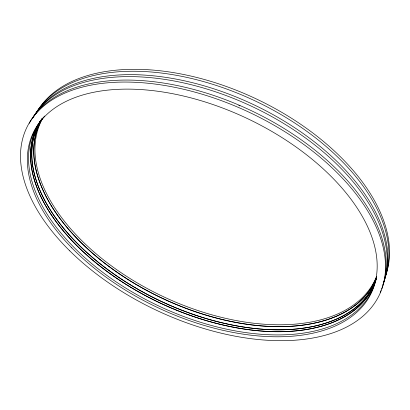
<?xml version="1.0" encoding="UTF-8"?>
<svg xmlns="http://www.w3.org/2000/svg" width="410" height="410" viewBox="0 0 410 410"><rect width="100%" height="100%" fill="white"/><g stroke="black" fill="none" stroke-linecap="round" stroke-linejoin="round"><path stroke-width="0.61" d="M29.248 123.354A194.791 109.547 25.3 0 1 250.105 110.1A194.791 109.547 25.3 0 1 381.613 289.045M380.982 290.562A194.791 109.547 25.3 0 1 380.234 292.248M376.636 276.483A186.704 104.837 25.3 0 1 155.754 304.553A186.704 104.837 25.3 0 1 44.69 116.02M238.789 105.401A188.81 106.774 25.3 0 1 239.963 105.903M376.252 278.785A186.13 105.206 25.3 0 1 158.614 302.329A186.13 105.206 25.3 0 1 41.779 119.105M376.713 277.191A185.781 105.426 25.3 0 1 160.889 301.237A185.781 105.426 25.3 0 1 41.692 119.228A185.781 105.426 25.3 0 0 159.941 300.766A185.781 105.426 25.3 0 0 376.354 278.313M376.595 277.042A185.212 105.78 25.3 0 1 161.786 298.101A185.212 105.78 25.3 0 1 42.199 118.721M33.287 117.275A193.822 110.162 25.3 0 1 253.877 104.77A193.822 110.162 25.3 0 1 383.268 283.254M32.687 117.967A194.176 109.941 25.3 0 1 253.411 107.138A194.176 109.941 25.3 0 1 382.889 284.786M376.277 278.697A186.114 105.216 25.3 0 1 160.084 302.934A186.114 105.216 25.3 0 1 40.805 120.519M41.482 119.52A186.114 105.216 25.3 0 1 42.184 118.536M36.669 112.386A192.864 110.756 25.3 0 1 256.578 99.051A192.864 110.756 25.3 0 1 384.903 277.539M35.122 114.728A193.212 110.541 25.3 0 1 254.6 100.665A193.212 110.541 25.3 0 1 384.529 279.046M376.58 276.55A184.864 106 25.3 0 1 162.626 296.327A184.864 106 25.3 0 1 42.589 118.413M376.621 276.955A185.197 105.79 25.3 0 1 161.35 297.803A185.197 105.79 25.3 0 1 42.558 118.126M69.767 250.864A195.15 109.321 25.3 0 0 377.646 298.27A195.15 109.321 25.3 0 0 161.617 84.983A195.15 109.321 25.3 0 0 69.767 250.864M71.75 247.814A187.047 104.617 25.3 0 0 368.375 298.434A187.047 104.617 25.3 0 0 166.66 92.614A187.047 104.617 25.3 0 0 71.75 247.814"/></g></svg>
